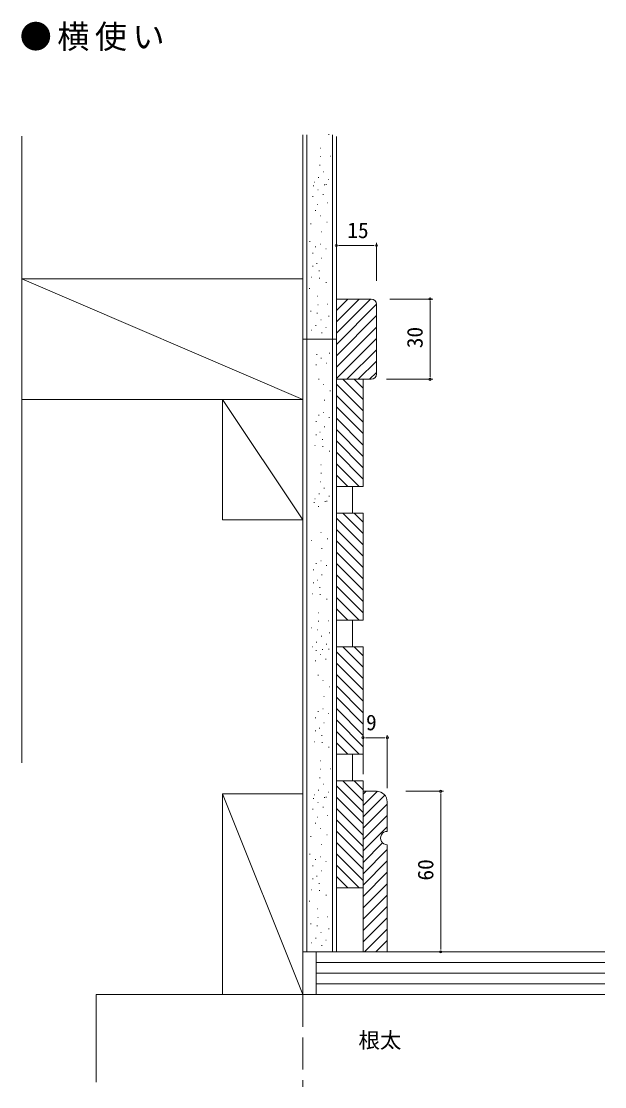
# Model space of a CAD drawing. Units: millimetres, scale not verified. Extents: x -1682 to -296, y -1188 to 1055.
# Drawn here: x -1221.9 to -1003.9, y -695.2 to -297.2 of the extents above; entities that cross this region are included whole.
import ezdxf
from ezdxf.enums import TextEntityAlignment as Align

# ---------------------------------------------------------------- set-up
doc = ezdxf.new("R2010")
doc.units = ezdxf.units.MM
doc.header["$LTSCALE"] = 4
doc.linetypes.add('DASHED3', pattern=[4, 3, -1])
doc.layers.add('0-1_USER1', color=4, linetype='Continuous')
for name, color, linetype, lineweight in [('0-3_YKK_D', 6, 'Continuous', 9), ('0-4_YKK_11', 7, 'Continuous', 9), ('0-5_YSS_K', 3, 'Continuous', 9), ('0-6_YKK_12', 2, 'Continuous', 9)]:
    doc.layers.add(name, color=color, linetype=linetype, lineweight=lineweight)
doc.styles.add('ＭＳ ゴシック', font='')
doc.styles.get('ＭＳ ゴシック').set_extended_font_data('MS Gothic')

msp = doc.modelspace()

# ---------------------------------------------------------------- linework, layer by layer
at = {"layer": '0-3_YKK_D'}
for p, q in [((-1104.187, -396.951), (-1104.187, -379.951)), ((-1103.337, -380.951), (-1102.487, -380.951)), ((-1090.887, -380.951), (-1102.487, -380.951)), ((-1090.037, -380.951), (-1090.887, -380.951)), ((-1089.187, -394.207), (-1089.187, -379.951)), ((-1084.219, -400.951), (-1068.187, -400.951)), ((-1069.187, -401.801), (-1069.187, -402.651)), ((-1069.187, -402.651), (-1069.187, -429.251)), ((-1069.187, -430.101), (-1069.187, -429.251)), ((-1085.41, -430.951), (-1068.187, -430.951)), ((-1094.187, -578.486), (-1094.187, -563.837)), ((-1093.337, -564.837), (-1092.487, -564.837)), ((-1085.187, -583.655), (-1085.187, -563.837)), ((-1078.184, -584.837), (-1064.187, -584.837)), ((-1065.187, -585.687), (-1065.187, -586.537)), ((-1065.187, -643.137), (-1065.187, -586.537)), ((-1065.187, -643.987), (-1065.187, -643.137)), ((-1079.369, -644.837), (-1064.187, -644.837))]:
    msp.add_line(p, q, dxfattribs=at)
msp.add_lwpolyline([(-1086.037, -564.837), (-1086.887, -564.837), (-1092.487, -564.837)], dxfattribs=at)
for centre, start, end in [((-1104.187, -380.951), 0, 180), ((-1104.187, -380.951), 180, 0), ((-1089.187, -380.951), 0, 180), ((-1089.187, -380.951), 180, 0), ((-1069.187, -400.951), 90, 270), ((-1069.187, -400.951), 270, 90), ((-1069.187, -430.951), 90, 270), ((-1069.187, -430.951), 270, 90), ((-1094.187, -564.837), 0, 180), ((-1094.187, -564.837), 180, 0), ((-1085.187, -564.837), 0, 180), ((-1085.187, -564.837), 180, 0), ((-1065.187, -584.837), 90, 270), ((-1065.187, -584.837), 270, 90), ((-1065.187, -644.837), 90, 270), ((-1065.187, -644.837), 270, 90)]:
    msp.add_arc(centre, 0.425, start, end, dxfattribs=at)
at = {"layer": '0-4_YKK_11'}
for p, q in [((-1104.187, -405.193), (-1099.945, -400.951)), ((-1104.187, -409.436), (-1095.702, -400.951)), ((-1104.187, -413.678), (-1091.46, -400.951)), ((-1091.187, -400.951), (-1104.187, -400.951)), ((-1104.187, -400.951), (-1104.187, -430.951)), ((-1104.187, -417.921), (-1089.187, -402.921)), ((-1089.187, -428.951), (-1089.187, -402.951)), ((-1104.187, -422.164), (-1089.187, -407.164)), ((-1104.187, -426.406), (-1089.187, -411.406)), ((-1104.187, -430.649), (-1089.187, -415.649)), ((-1100.246, -430.951), (-1089.187, -419.892)), ((-1096.004, -430.951), (-1089.187, -424.134)), ((-1091.761, -430.951), (-1089.187, -428.377)), ((-1104.187, -430.951), (-1091.187, -430.951)), ((-1093.07, -584.837), (-1094.187, -585.954)), ((-1094.187, -584.837), (-1089.187, -584.837)), ((-1094.187, -644.837), (-1094.187, -584.837)), ((-1088.842, -584.852), (-1094.187, -590.197)), ((-1086.074, -586.326), (-1094.187, -594.44)), ((-1085.187, -588.837), (-1085.187, -599.837)), ((-1085.187, -589.682), (-1094.187, -598.682)), ((-1085.187, -593.925), (-1094.187, -602.925)), ((-1085.187, -598.168), (-1094.187, -607.168)), ((-1086.918, -604.141), (-1094.187, -611.41)), ((-1085.187, -604.837), (-1085.187, -644.837)), ((-1085.187, -606.653), (-1094.187, -615.653)), ((-1085.187, -610.896), (-1094.187, -619.896)), ((-1085.187, -615.138), (-1094.187, -624.138)), ((-1085.187, -619.381), (-1094.187, -628.381)), ((-1085.187, -623.624), (-1094.187, -632.624)), ((-1085.187, -627.866), (-1094.187, -636.866)), ((-1085.187, -632.109), (-1094.187, -641.109)), ((-1085.187, -636.351), (-1093.673, -644.837)), ((-1085.187, -640.594), (-1089.43, -644.837)), ((-1085.187, -644.837), (-1094.187, -644.837))]:
    msp.add_line(p, q, dxfattribs=at)
for centre, radius, start, end in [((-1091.187, -402.951), 2, 0, 89.99998), ((-1091.187, -428.951), 2, 270, 359.99998), ((-1089.187, -588.837), 4, 0, 89.99998), ((-1085.187, -602.337), 2.5, 89.99998, 270)]:
    msp.add_arc(centre, radius, start, end, dxfattribs=at)
at = {"layer": '0-5_YSS_K'}
for p, q in [((-1221.687, -340.067), (-1221.687, -393.451)), ((-1116.687, -415.951), (-1116.687, -339.601)), ((-1115.187, -339.601), (-1115.187, -415.951)), ((-1107.07, -339.512), (-1106.87, -339.512)), ((-1105.687, -415.951), (-1105.687, -339.601)), ((-1104.187, -340.18), (-1104.187, -415.951)), ((-1110.262, -344.625), (-1110.062, -344.625)), ((-1110.15, -347.765), (-1109.95, -347.765)), ((-1106.524, -347.599), (-1106.324, -347.599)), ((-1110.486, -350.905), (-1110.286, -350.905)), ((-1109.028, -353.372), (-1108.828, -353.372)), ((-1112.505, -357.297), (-1112.305, -357.297)), ((-1110.935, -355.502), (-1110.735, -355.502)), ((-1108.066, -358.209), (-1107.866, -358.209)), ((-1107.161, -356.322), (-1106.961, -356.322)), ((-1105.687, -355.951), (-1105.487, -355.951)), ((-1112.829, -358.671), (-1112.629, -358.671)), ((-1111.146, -360.129), (-1110.946, -360.129)), ((-1109.248, -361.935), (-1109.048, -361.935)), ((-1108.692, -358.306), (-1108.492, -358.306)), ((-1113.053, -362.596), (-1112.853, -362.596)), ((-1111.371, -365.624), (-1111.171, -365.624)), ((-1107.521, -365.024), (-1107.321, -365.024)), ((-1112.044, -367.867), (-1111.844, -367.867)), ((-1110.249, -369.885), (-1110.049, -369.885)), ((-1113.838, -372.913), (-1113.638, -372.913)), ((-1107.794, -372.293), (-1107.594, -372.293)), ((-1109.913, -375.829), (-1109.713, -375.829)), ((-1114.174, -379.417), (-1113.974, -379.417)), ((-1112.044, -381.436), (-1111.844, -381.436)), ((-1110.249, -380.427), (-1110.049, -380.427)), ((-1113.053, -383.791), (-1112.853, -383.791)), ((-1109.913, -385.697), (-1109.713, -385.697)), ((-1108.157, -382.197), (-1107.957, -382.197)), ((-1113.053, -388.725), (-1112.853, -388.725)), ((-1111.595, -387.716), (-1111.395, -387.716)), ((-1221.687, -393.451), (-1221.687, -438.451)), ((-1116.687, -393.451), (-1221.687, -393.451)), ((-1116.687, -438.451), (-1221.687, -393.451)), ((-1113.501, -392.763), (-1113.301, -392.763)), ((-1110.698, -390.407), (-1110.498, -390.407)), ((-1110.586, -393.099), (-1110.386, -393.099)), ((-1114.286, -397.024), (-1114.086, -397.024)), ((-1108.066, -394.827), (-1107.866, -394.827)), ((-1111.259, -399.94), (-1111.059, -399.94)), ((-1113.838, -405.547), (-1113.638, -405.547)), ((-1111.146, -403.08), (-1110.946, -403.08)), ((-1107.521, -402.914), (-1107.321, -402.914)), ((-1111.483, -406.22), (-1111.283, -406.22)), ((-1110.025, -408.687), (-1109.825, -408.687)), ((-1107.067, -407.366), (-1106.867, -407.366)), ((-1113.501, -412.612), (-1113.301, -412.612)), ((-1111.931, -410.817), (-1111.731, -410.817)), ((-1109.689, -413.621), (-1109.489, -413.621)), ((-1108.157, -411.637), (-1107.957, -411.637)), ((-1116.687, -415.951), (-1104.187, -415.951)), ((-1116.687, -415.951), (-1116.687, -660.837)), ((-1115.187, -415.951), (-1115.187, -492.16)), ((-1105.687, -492.16), (-1105.687, -415.951)), ((-1104.187, -415.951), (-1104.187, -644.837)), ((-1111.613, -421.639), (-1111.413, -421.639)), ((-1106.851, -421.177), (-1106.651, -421.177)), ((-1111.838, -425.564), (-1111.638, -425.564)), ((-1109.931, -423.096), (-1109.731, -423.096)), ((-1108.032, -424.902), (-1107.832, -424.902)), ((-1110.828, -430.834), (-1110.628, -430.834)), ((-1109.034, -432.853), (-1108.834, -432.853)), ((-1104.187, -432.767), (-1094.187, -442.767)), ((-1101.761, -430.951), (-1094.187, -438.524)), ((-1097.518, -430.951), (-1094.187, -434.282)), ((-1094.187, -470.951), (-1094.187, -430.951)), ((-1106.579, -435.26), (-1106.378, -435.26)), ((-1104.187, -437.009), (-1094.187, -447.009)), ((-1221.687, -438.451), (-1221.687, -574.27)), ((-1116.687, -438.451), (-1221.687, -438.451)), ((-1146.687, -438.451), (-1146.687, -483.451)), ((-1146.687, -438.451), (-1116.687, -483.451)), ((-1116.687, -438.451), (-1146.687, -438.451)), ((-1116.687, -483.451), (-1116.687, -438.451)), ((-1108.698, -438.796), (-1108.498, -438.796)), ((-1104.187, -441.252), (-1094.187, -451.252)), ((-1110.828, -444.404), (-1110.628, -444.404)), ((-1109.034, -443.394), (-1108.834, -443.394)), ((-1106.942, -445.165), (-1106.742, -445.165)), ((-1104.187, -445.495), (-1094.187, -455.495)), ((-1111.838, -446.759), (-1111.638, -446.759)), ((-1108.698, -448.665), (-1108.498, -448.665)), ((-1104.187, -449.737), (-1094.187, -459.737)), ((-1111.838, -451.693), (-1111.638, -451.693)), ((-1110.38, -450.684), (-1110.18, -450.684)), ((-1109.483, -453.375), (-1109.283, -453.375)), ((-1112.286, -455.73), (-1112.086, -455.73)), ((-1109.37, -456.066), (-1109.17, -456.066)), ((-1104.187, -453.98), (-1094.187, -463.98)), ((-1106.851, -457.794), (-1106.651, -457.794)), ((-1104.187, -458.223), (-1094.187, -468.223)), ((-1110.043, -462.907), (-1109.843, -462.907)), ((-1104.187, -462.465), (-1095.702, -470.951)), ((-1110.268, -469.187), (-1110.068, -469.187)), ((-1109.931, -466.047), (-1109.731, -466.047)), ((-1104.187, -466.708), (-1099.945, -470.951)), ((-1108.81, -471.654), (-1108.61, -471.654)), ((-1094.187, -470.951), (-1104.187, -470.951)), ((-1098.187, -470.951), (-1098.187, -480.951)), ((-1112.61, -476.954), (-1112.41, -476.954)), ((-1112.286, -475.579), (-1112.086, -475.579)), ((-1110.716, -473.785), (-1110.516, -473.785)), ((-1108.473, -476.588), (-1108.273, -476.588)), ((-1107.848, -476.492), (-1107.648, -476.492)), ((-1106.942, -474.604), (-1106.742, -474.604)), ((-1110.928, -478.411), (-1110.728, -478.411)), ((-1104.187, -480.951), (-1094.187, -480.951)), ((-1101.761, -480.951), (-1094.187, -488.524)), ((-1097.518, -480.951), (-1094.187, -484.281)), ((-1094.187, -520.951), (-1094.187, -480.951)), ((-1146.687, -483.451), (-1116.687, -483.451)), ((-1104.187, -482.767), (-1094.187, -492.767)), ((-1110.031, -488.168), (-1109.831, -488.168)), ((-1104.187, -487.009), (-1094.187, -497.009)), ((-1115.187, -490.377), (-1115.187, -644.837)), ((-1113.619, -491.196), (-1113.419, -491.196)), ((-1107.575, -490.576), (-1107.375, -490.576)), ((-1105.687, -644.837), (-1105.687, -490.377)), ((-1104.187, -491.252), (-1094.187, -501.252)), ((-1109.694, -494.111), (-1109.494, -494.111)), ((-1104.187, -495.495), (-1094.187, -505.495)), ((-1111.825, -499.719), (-1111.625, -499.719)), ((-1110.031, -498.709), (-1109.831, -498.709)), ((-1107.939, -500.48), (-1107.739, -500.48)), ((-1104.187, -499.737), (-1094.187, -509.737)), ((-1112.834, -502.074), (-1112.634, -502.074)), ((-1109.694, -503.98), (-1109.494, -503.98)), ((-1104.187, -503.98), (-1094.187, -513.98)), ((-1112.834, -507.008), (-1112.634, -507.008)), ((-1111.376, -505.999), (-1111.176, -505.999)), ((-1110.479, -508.69), (-1110.279, -508.69)), ((-1104.187, -508.223), (-1094.187, -518.223)), ((-1113.283, -511.045), (-1113.083, -511.045)), ((-1110.367, -511.381), (-1110.167, -511.381)), ((-1107.848, -513.109), (-1107.648, -513.109)), ((-1104.187, -512.465), (-1095.702, -520.951)), ((-1104.187, -516.708), (-1099.945, -520.951)), ((-1111.04, -518.222), (-1110.84, -518.222)), ((-1110.928, -521.362), (-1110.728, -521.362)), ((-1107.303, -521.196), (-1107.103, -521.196)), ((-1094.187, -520.951), (-1104.187, -520.951)), ((-1098.187, -520.951), (-1098.187, -530.951)), ((-1113.619, -523.829), (-1113.419, -523.829)), ((-1111.264, -524.502), (-1111.064, -524.502)), ((-1111.713, -529.1), (-1111.513, -529.1)), ((-1109.806, -526.969), (-1109.606, -526.969)), ((-1106.848, -525.648), (-1106.648, -525.648)), ((-1113.283, -530.894), (-1113.083, -530.894)), ((-1111.832, -532.242), (-1111.632, -532.242)), ((-1109.47, -531.904), (-1109.27, -531.904)), ((-1107.939, -529.919), (-1107.739, -529.919)), ((-1107.07, -531.781), (-1106.87, -531.781)), ((-1094.187, -530.951), (-1104.187, -530.951)), ((-1104.187, -532.767), (-1094.187, -542.767)), ((-1101.761, -530.951), (-1094.187, -538.524)), ((-1097.518, -530.951), (-1094.187, -534.282)), ((-1094.187, -570.951), (-1094.187, -530.951)), ((-1112.056, -536.167), (-1111.856, -536.167)), ((-1110.15, -533.7), (-1109.95, -533.7)), ((-1108.251, -535.506), (-1108.051, -535.506)), ((-1104.187, -537.009), (-1094.187, -547.009)), ((-1104.187, -541.252), (-1094.187, -551.252)), ((-1116.687, -644.837), (-1116.687, -541.696)), ((-1111.047, -541.438), (-1110.847, -541.438)), ((-1109.253, -543.457), (-1109.053, -543.457)), ((-1106.797, -545.864), (-1106.597, -545.864)), ((-1104.187, -545.495), (-1094.187, -555.495)), ((-1108.916, -549.4), (-1108.716, -549.4)), ((-1104.187, -549.737), (-1094.187, -559.737)), ((-1111.047, -555.007), (-1110.847, -555.007)), ((-1109.253, -553.998), (-1109.053, -553.998)), ((-1107.161, -555.768), (-1106.961, -555.768)), ((-1104.187, -553.98), (-1094.187, -563.98)), ((-1112.056, -557.362), (-1111.856, -557.362)), ((-1108.916, -559.269), (-1108.716, -559.269)), ((-1104.187, -558.223), (-1094.187, -568.223)), ((-1112.056, -562.296), (-1111.856, -562.296)), ((-1110.598, -561.287), (-1110.398, -561.287)), ((-1109.701, -563.979), (-1109.501, -563.979)), ((-1104.187, -562.465), (-1095.702, -570.951)), ((-1112.505, -566.334), (-1112.305, -566.334)), ((-1109.589, -566.67), (-1109.389, -566.67)), ((-1107.07, -568.398), (-1106.87, -568.398)), ((-1104.187, -566.708), (-1099.945, -570.951)), ((-1094.187, -570.951), (-1104.187, -570.951)), ((-1098.187, -570.951), (-1098.187, -580.951)), ((-1110.262, -573.511), (-1110.062, -573.511)), ((-1110.15, -576.651), (-1109.95, -576.651)), ((-1106.524, -576.485), (-1106.324, -576.485)), ((-1110.486, -579.791), (-1110.286, -579.791)), ((-1094.187, -580.951), (-1104.187, -580.951)), ((-1101.761, -580.951), (-1094.187, -588.524)), ((-1097.518, -580.951), (-1094.187, -584.281)), ((-1094.187, -620.951), (-1094.187, -580.951)), ((-1110.935, -584.389), (-1110.735, -584.389)), ((-1109.028, -582.258), (-1108.828, -582.258)), ((-1105.687, -584.837), (-1105.487, -584.837)), ((-1104.187, -582.767), (-1094.187, -592.767)), ((-1116.687, -585.837), (-1146.687, -585.837)), ((-1146.687, -585.837), (-1146.687, -660.837)), ((-1146.687, -585.837), (-1116.687, -660.837)), ((-1112.829, -587.557), (-1112.629, -587.557)), ((-1112.505, -586.183), (-1112.305, -586.183)), ((-1111.146, -589.015), (-1110.946, -589.015)), ((-1108.692, -587.192), (-1108.492, -587.192)), ((-1108.066, -587.096), (-1107.866, -587.096)), ((-1107.161, -585.208), (-1106.961, -585.208)), ((-1104.187, -587.009), (-1094.187, -597.009)), ((-1113.053, -591.482), (-1112.853, -591.482)), ((-1109.248, -590.821), (-1109.048, -590.821)), ((-1104.187, -591.252), (-1094.187, -601.252)), ((-1112.044, -596.753), (-1111.844, -596.753)), ((-1111.371, -594.51), (-1111.171, -594.51)), ((-1107.521, -593.91), (-1107.321, -593.91)), ((-1104.187, -595.495), (-1094.187, -605.495)), ((-1116.687, -660.837), (-1116.687, -600.837)), ((-1110.249, -598.772), (-1110.049, -598.772)), ((-1104.187, -599.737), (-1094.187, -609.737)), ((-1113.838, -601.799), (-1113.638, -601.799)), ((-1109.913, -604.715), (-1109.713, -604.715)), ((-1107.794, -601.179), (-1107.594, -601.179)), ((-1104.187, -603.98), (-1094.187, -613.98)), ((-1114.174, -608.304), (-1113.974, -608.304)), ((-1104.187, -608.223), (-1094.187, -618.223)), ((-1113.053, -612.677), (-1112.853, -612.677)), ((-1112.044, -610.322), (-1111.844, -610.322)), ((-1110.249, -609.313), (-1110.049, -609.313)), ((-1108.157, -611.083), (-1107.957, -611.083)), ((-1104.187, -612.465), (-1095.702, -620.951)), ((-1111.595, -616.602), (-1111.395, -616.602)), ((-1109.913, -614.584), (-1109.713, -614.584)), ((-1104.187, -616.708), (-1099.945, -620.951)), ((-1113.053, -617.612), (-1112.853, -617.612)), ((-1110.698, -619.294), (-1110.498, -619.294)), ((-1113.501, -621.649), (-1113.301, -621.649)), ((-1110.586, -621.985), (-1110.386, -621.985)), ((-1108.066, -623.713), (-1107.866, -623.713)), ((-1094.187, -620.951), (-1104.187, -620.951)), ((-1114.286, -625.91), (-1114.086, -625.91)), ((-1111.259, -628.826), (-1111.059, -628.826)), ((-1111.146, -631.966), (-1110.946, -631.966)), ((-1107.521, -631.8), (-1107.321, -631.8)), ((-1113.838, -634.433), (-1113.638, -634.433)), ((-1111.483, -635.106), (-1111.283, -635.106)), ((-1107.067, -636.252), (-1106.867, -636.252)), ((-1111.931, -639.704), (-1111.731, -639.704)), ((-1110.025, -637.573), (-1109.825, -637.573)), ((-1108.157, -640.523), (-1107.957, -640.523)), ((-1113.501, -641.498), (-1113.301, -641.498)), ((-1109.689, -642.507), (-1109.489, -642.507)), ((-1116.687, -644.837), (-1104.187, -644.837)), ((-1111.687, -660.837), (-1111.687, -644.837)), ((-1104.187, -644.837), (-1003.939, -644.837)), ((-1003.939, -648.837), (-1111.687, -648.837)), ((-1003.939, -652.837), (-1111.687, -652.837)), ((-1003.939, -656.837), (-1111.687, -656.837)), ((-1193.916, -660.837), (-1193.916, -693.53)), ((-1146.687, -660.837), (-1193.916, -660.837)), ((-1146.687, -660.837), (-1116.687, -660.837)), ((-1003.939, -660.837), (-1116.687, -660.837))]:
    msp.add_line(p, q, dxfattribs=at)
at = {"layer": '0-5_YSS_K', "linetype": 'DASHED3'}
msp.add_line((-1116.687, -660.837), (-1116.687, -695.223), dxfattribs=at)
at = {"layer": '0-6_YKK_12'}
for p, q in [((-1116.687, -644.837), (-1104.187, -644.837)), ((-1116.687, -660.837), (-1146.687, -660.837))]:
    msp.add_line(p, q, dxfattribs=at)

# ---------------------------------------------------------------- texts
at = {"layer": '0-1_USER1', "color": 7, "insert": (-1222.483, -308.309), "char_height": 8.798, "attachment_point": 7, "style": 'ＭＳ ゴシック'}
msp.add_mtext('\\T1.17;●横使い', dxfattribs=at)
at = {"layer": '0-3_YKK_D', "color": 4, "style": 'ＭＳ ゴシック'}
for s, p in [('15', (-1100.099, -379.951)), ('9', (-1093.099, -563.837))]:
    msp.add_text(s, height=5.865, dxfattribs=at).set_placement(p, align=Align.BOTTOM_LEFT)
for s, p in [('30', (-1070.187, -419.333)), ('60', (-1066.187, -618.219))]:
    msp.add_text(s, height=5.865, rotation=90, dxfattribs=at).set_placement(p, align=Align.BOTTOM_LEFT)
at = {"layer": '0-5_YSS_K', "color": 4, "style": 'ＭＳ ゴシック'}
msp.add_text('根太', height=5.865, dxfattribs=at).set_placement((-1095.92, -682.546), align=Align.BOTTOM_LEFT)

doc.saveas('drawing.dxf')
